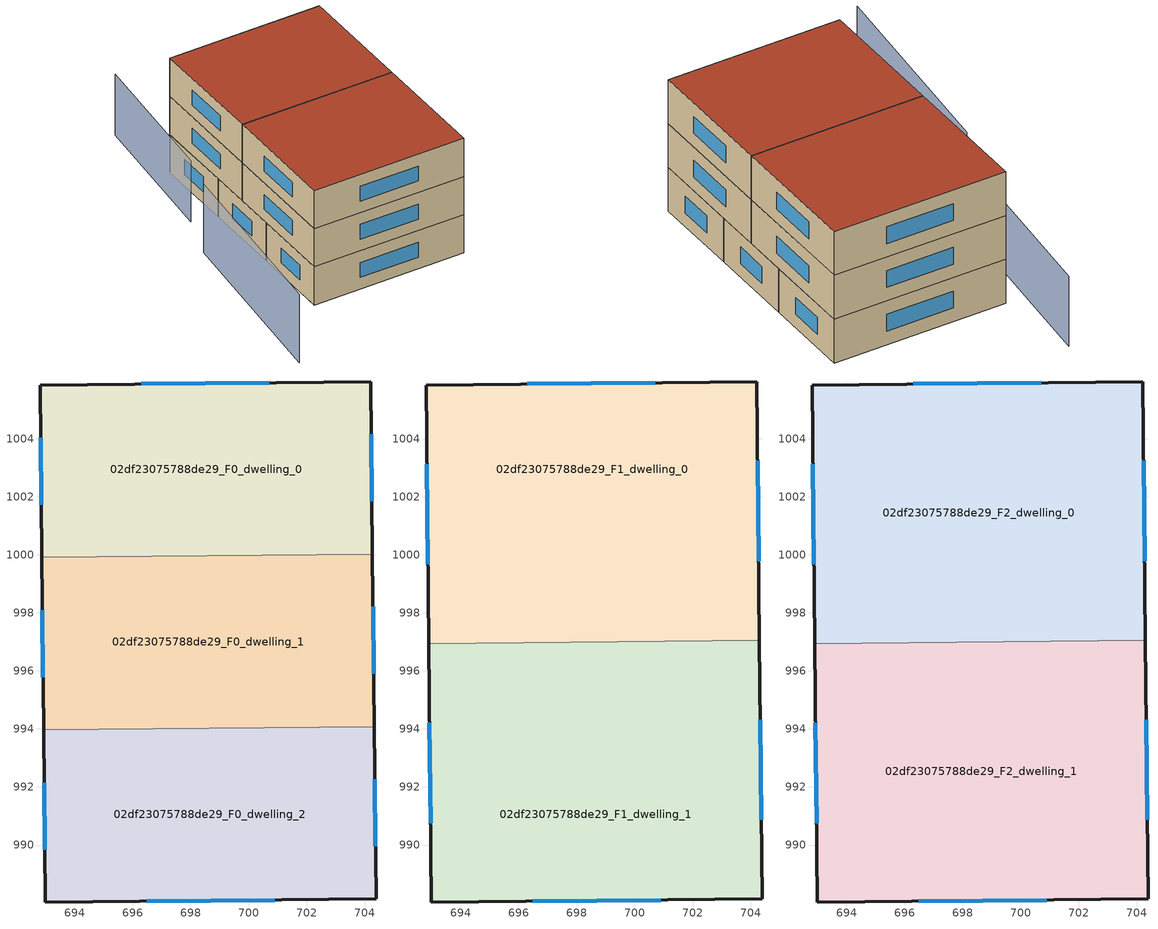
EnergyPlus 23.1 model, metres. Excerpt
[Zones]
02df23075788de29_F0_dwelling_0
 floor ground (EU_floor_Construction): 704.2,1005.96 704.26,1000.02 692.87,999.91 692.81,1005.85 z0
 wall outside (EU_wall_Construction): 704.26,1000.02 704.2,1005.96 692.81,1005.85 692.87,999.91 z0:3
 wall to 02df23075788de29_F0_dwelling_1 (EU_wall_Construction): 692.87,999.91 704.26,1000.02 z0:3
 window (EU_Window_Construction): 692.83,1004.03 692.85,1001.73 / 700.71,1005.93 696.3,1005.88 / 704.24,1001.84 704.22,1004.14 z0.92:2.08
02df23075788de29_F0_dwelling_1
 floor ground (EU_floor_Construction): 704.26,1000.02 704.32,994.08 692.93,993.96 692.87,999.91 z0
 wall outside (EU_wall_Construction): 692.87,999.91 692.93,993.96 / 704.32,994.08 704.26,1000.02 z0:3
 wall to 02df23075788de29_F0_dwelling_2 (EU_wall_Construction): 692.93,993.96 704.32,994.08 z0:3
 window (EU_Window_Construction): 692.89,998.09 692.91,995.78 / 704.3,995.9 704.28,998.2 z0.92:2.08
02df23075788de29_F0_dwelling_2
 floor ground (EU_floor_Construction): 704.32,994.08 704.38,988.14 692.99,988.02 692.93,993.96 z0
 wall outside (EU_wall_Construction): 692.93,993.96 692.99,988.02 704.38,988.14 704.32,994.08 z0:3
 window (EU_Window_Construction): 704.36,989.96 704.34,992.26 / 696.48,988.06 700.89,988.11 / 692.95,992.15 692.97,989.84 z0.92:2.08
02df23075788de29_F1_dwelling_0
 floor to 02df23075788de29_F0_dwelling_0 (EU_floor_Construction): 704.2,1005.96 704.26,1000.02 692.87,999.91 692.81,1005.85 z3
 floor to 02df23075788de29_F0_dwelling_1 (EU_floor_Construction): 704.26,1000.02 704.29,997.05 692.9,996.93 692.87,999.91 z3
 wall outside (EU_wall_Construction): 704.29,997.05 704.2,1005.96 692.81,1005.85 692.9,996.93 z3:6
 wall to 02df23075788de29_F1_dwelling_1 (EU_wall_Construction): 692.9,996.93 704.29,997.05 z3:6
 window (EU_Window_Construction): 704.26,999.78 704.23,1003.23 / 692.84,1003.12 692.87,999.66 / 700.71,1005.93 696.3,1005.88 z3.92:5.08
02df23075788de29_F1_dwelling_1
 floor to 02df23075788de29_F0_dwelling_1 (EU_floor_Construction): 704.29,997.05 704.32,994.08 692.93,993.97 692.9,996.93 z3
 floor to 02df23075788de29_F0_dwelling_2 (EU_floor_Construction): 704.32,994.08 704.38,988.14 692.99,988.02 692.93,993.97 z3
 wall outside (EU_wall_Construction): 692.9,996.93 692.99,988.02 704.38,988.14 704.29,997.05 z3:6
 window (EU_Window_Construction): 692.93,994.21 692.96,990.75 / 704.36,990.87 704.32,994.32 / 696.48,988.06 700.89,988.11 z3.92:5.08
02df23075788de29_F2_dwelling_0
 floor to 02df23075788de29_F1_dwelling_0 (EU_floor_Construction): 704.2,1005.96 704.29,997.05 692.9,996.93 692.81,1005.85 z6
 wall outside (EU_wall_Construction): 704.29,997.05 704.2,1005.96 692.81,1005.85 692.9,996.93 z6:9
 wall to 02df23075788de29_F2_dwelling_1 (EU_wall_Construction): 692.9,996.93 704.29,997.05 z6:9
 window (EU_Window_Construction): 704.26,999.78 704.23,1003.23 / 692.84,1003.12 692.87,999.66 / 700.71,1005.93 696.3,1005.88 z6.92:8.08
 roof outside (EU_roof_Construction): 704.29,997.05 704.2,1005.96 692.81,1005.85 692.9,996.93 z9
02df23075788de29_F2_dwelling_1
 floor to 02df23075788de29_F1_dwelling_1 (EU_floor_Construction): 704.29,997.05 704.38,988.14 692.99,988.02 692.9,996.93 z6
 wall outside (EU_wall_Construction): 692.9,996.93 692.99,988.02 704.38,988.14 704.29,997.05 z6:9
 window (EU_Window_Construction): 692.93,994.21 692.96,990.75 / 704.36,990.87 704.32,994.32 / 696.48,988.06 700.89,988.11 z6.92:8.08
 roof outside (EU_roof_Construction): 704.38,988.14 704.29,997.05 692.9,996.93 692.99,988.02 z9
shading: 689.96,996.86 688.72,982.85 z0:5.4; 691.98,1011.37 691.04,1000.34 z0:4.8
[Building]
EU S2 Campaign: North Axis=0; Terrain=City; Solar Distribution=FullExterior
[Site:Location]
Cape.Town.Intl.AP: Latitude=-33.965; Longitude=18.602; Time Zone=2; Elevation=46
[SizingPeriod:WeatherFileDays]
AnnualSizingPeriod: Begin Month=1; Begin Day of Month=1; End Month=12; End Day of Month=31; Day of Week for Start Day=Monday; Use Weather File Daylight Saving Period=No; Use Weather File Rain and Snow Indicators=No
[MATERIAL]
EU_InternalMass_Material: Roughness=MediumRough; Thickness=0.1; Conductivity=1; Density=1800; Specific Heat=900; Thermal Absorptance=0.9; Solar Absorptance=0.7; Visible Absorptance=0.7
[MATERIAL:NOMASS] Roughness=MediumRough; Thermal Absorptance=0.9; Solar Absorptance=0.7; Visible Absorptance=0.7
Name | Thermal Resistance
EU_wall_NoMass | 0.443251
EU_roof_NoMass | 0.403317
EU_floor_NoMass | 0.599929
[WINDOWMATERIAL:SIMPLEGLAZINGSYSTEM]
EU_Window_SimpleGlazing: UFactor=4.90254; Solar Heat Gain Coefficient=0.85; Visible Transmittance=0.85
[CONSTRUCTION]
EU_wall_Construction: EU_wall_NoMass
EU_roof_Construction: EU_roof_NoMass
EU_floor_Construction: EU_floor_NoMass
EU_Window_Construction: EU_Window_SimpleGlazing
EU_InternalMass_Construction: EU_InternalMass_Material
[ZONE] Type=1; Multiplier=1; Ceiling Height=autocalculate; Floor Area=autocalculate; Part of Total Floor Area=Yes
Name | Volume
02df23075788de29_F0_dwelling_0; 02df23075788de29_F0_dwelling_1; 02df23075788de29_F0_dwelling_2 | 203.079
02df23075788de29_F1_dwelling_0; 02df23075788de29_F2_dwelling_0 | 304.635
02df23075788de29_F1_dwelling_1; 02df23075788de29_F2_dwelling_1 | 304.601
[INTERNALMASS] Construction=EU_InternalMass_Construction
Name | Zone or ZoneList | Surface Area
02df23075788de29_F0_dwelling_0_EU_InternalMass | 02df23075788de29_F0_dwelling_0 | 67.693
02df23075788de29_F0_dwelling_1_EU_InternalMass | 02df23075788de29_F0_dwelling_1 | 67.6929
02df23075788de29_F0_dwelling_2_EU_InternalMass | 02df23075788de29_F0_dwelling_2 | 67.693
02df23075788de29_F1_dwelling_0_EU_InternalMass | 02df23075788de29_F1_dwelling_0 | 101.542
02df23075788de29_F1_dwelling_1_EU_InternalMass | 02df23075788de29_F1_dwelling_1 | 101.536
02df23075788de29_F2_dwelling_0_EU_InternalMass | 02df23075788de29_F2_dwelling_0 | 101.542
02df23075788de29_F2_dwelling_1_EU_InternalMass | 02df23075788de29_F2_dwelling_1 | 101.536
[OTHEREQUIPMENT] Fuel Type=Electricity; Design Level Calculation Method=Watts/Area; Power per Zone Floor Area=1; Fraction Latent=0; Fraction Radiant=0; Fraction Lost=0; Carbon Dioxide Generation Rate=0; EndUse Subcategory=EU_Step8_InternalGains
Name | Zone or ZoneList or Space or SpaceList | Schedule
EU_Step8_InternalGain_02df23075788de29_F0_dwelling_0_f000 | 02df23075788de29_F0_dwelling_0 | EU_Step8_GainSchedule_02df23075788de29_F0_dwelling_0_f000
EU_Step8_InternalGain_02df23075788de29_F0_dwelling_1_f000 | 02df23075788de29_F0_dwelling_1 | EU_Step8_GainSchedule_02df23075788de29_F0_dwelling_1_f000
EU_Step8_InternalGain_02df23075788de29_F0_dwelling_2_f000 | 02df23075788de29_F0_dwelling_2 | EU_Step8_GainSchedule_02df23075788de29_F0_dwelling_2_f000
EU_Step8_InternalGain_02df23075788de29_F1_dwelling_0_f000 | 02df23075788de29_F1_dwelling_0 | EU_Step8_GainSchedule_02df23075788de29_F1_dwelling_0_f000
EU_Step8_InternalGain_02df23075788de29_F1_dwelling_1_f000 | 02df23075788de29_F1_dwelling_1 | EU_Step8_GainSchedule_02df23075788de29_F1_dwelling_1_f000
EU_Step8_InternalGain_02df23075788de29_F2_dwelling_0_f000 | 02df23075788de29_F2_dwelling_0 | EU_Step8_GainSchedule_02df23075788de29_F2_dwelling_0_f000
EU_Step8_InternalGain_02df23075788de29_F2_dwelling_1_f000 | 02df23075788de29_F2_dwelling_1 | EU_Step8_GainSchedule_02df23075788de29_F2_dwelling_1_f000
[ZONEVENTILATION:DESIGNFLOWRATE] Schedule=EU_AlwaysOn; Design Flow Rate Calculation Method=AirChanges/Hour; Air Changes per Hour=0.713097; Ventilation Type=Natural; Fan Pressure Rise=0; Fan Total Efficiency=1; Constant Term Coefficient=1; Temperature Term Coefficient=0; Velocity Term Coefficient=0; Velocity Squared Term Coefficient=0; Minimum Indoor Temperature=-100; Maximum Indoor Temperature=100; Delta Temperature=-100; Minimum Outdoor Temperature=-100; Maximum Outdoor Temperature=100; Maximum Wind Speed=40
Name | Zone or ZoneList or Space or SpaceList
EU_ConstantAir_02df23075788de29_F0_dwelling_0 | 02df23075788de29_F0_dwelling_0
EU_ConstantAir_02df23075788de29_F0_dwelling_1 | 02df23075788de29_F0_dwelling_1
EU_ConstantAir_02df23075788de29_F0_dwelling_2 | 02df23075788de29_F0_dwelling_2
EU_ConstantAir_02df23075788de29_F1_dwelling_0 | 02df23075788de29_F1_dwelling_0
EU_ConstantAir_02df23075788de29_F1_dwelling_1 | 02df23075788de29_F1_dwelling_1
EU_ConstantAir_02df23075788de29_F2_dwelling_0 | 02df23075788de29_F2_dwelling_0
EU_ConstantAir_02df23075788de29_F2_dwelling_1 | 02df23075788de29_F2_dwelling_1
[HVACTEMPLATE:THERMOSTAT] Constant Heating Setpoint=20; Constant Cooling Setpoint=50
EU_HeatOnly_02df23075788de29_F0_dwelling_0; EU_HeatOnly_02df23075788de29_F0_dwelling_1; EU_HeatOnly_02df23075788de29_F0_dwelling_2; EU_HeatOnly_02df23075788de29_F1_dwelling_0; EU_HeatOnly_02df23075788de29_F1_dwelling_1; EU_HeatOnly_02df23075788de29_F2_dwelling_0; EU_HeatOnly_02df23075788de29_F2_dwelling_1
[HVACTEMPLATE:ZONE:IDEALLOADSAIRSYSTEM] System Availability Schedule=EU_AlwaysOn; Maximum Heating Supply Air Temperature=50; Minimum Cooling Supply Air Temperature=13; Maximum Heating Supply Air Humidity Ratio=0.0156; Minimum Cooling Supply Air Humidity Ratio=0.0077; Heating Limit=NoLimit; Cooling Limit=NoLimit; Heating Availability Schedule=EU_AlwaysOn; Cooling Availability Schedule=EU_CoolingOff; Dehumidification Control Type=ConstantSensibleHeatRatio; Cooling Sensible Heat Ratio=0.7; Dehumidification Setpoint=60; Humidification Control Type=None; Humidification Setpoint=30; Outdoor Air Method=None; Outdoor Air Flow Rate per Person=0.00944; Outdoor Air Flow Rate per Zone Floor Area=0; Outdoor Air Flow Rate per Zone=0; Demand Controlled Ventilation Type=None; Outdoor Air Economizer Type=NoEconomizer; Heat Recovery Type=None; Sensible Heat Recovery Effectiveness=0.7; Latent Heat Recovery Effectiveness=0.65
Name | Template Thermostat
02df23075788de29_F0_dwelling_0 | EU_HeatOnly_02df23075788de29_F0_dwelling_0
02df23075788de29_F0_dwelling_1 | EU_HeatOnly_02df23075788de29_F0_dwelling_1
02df23075788de29_F0_dwelling_2 | EU_HeatOnly_02df23075788de29_F0_dwelling_2
02df23075788de29_F1_dwelling_0 | EU_HeatOnly_02df23075788de29_F1_dwelling_0
02df23075788de29_F1_dwelling_1 | EU_HeatOnly_02df23075788de29_F1_dwelling_1
02df23075788de29_F2_dwelling_0 | EU_HeatOnly_02df23075788de29_F2_dwelling_0
02df23075788de29_F2_dwelling_1 | EU_HeatOnly_02df23075788de29_F2_dwelling_1
[SIZING:ZONE] Zone Cooling Design Supply Air Temperature Input Method=SupplyAirTemperature; Zone Cooling Design Supply Air Temperature=13; Zone Heating Design Supply Air Temperature Input Method=SupplyAirTemperature; Zone Heating Design Supply Air Temperature=50; Zone Cooling Design Supply Air Humidity Ratio=0.008; Zone Heating Design Supply Air Humidity Ratio=0.008; Cooling Design Air Flow Method=DesignDay; Cooling Design Air Flow Rate=0; Cooling Minimum Air Flow per Zone Floor Area=0.000762; Cooling Minimum Air Flow=0; Cooling Minimum Air Flow Fraction=0.2; Heating Design Air Flow Method=DesignDay; Heating Design Air Flow Rate=0; Heating Maximum Air Flow per Zone Floor Area=0.002032; Heating Maximum Air Flow=0.141576; Heating Maximum Air Flow Fraction=0.3; Account for Dedicated Outdoor Air System=No; Dedicated Outdoor Air System Control Strategy=NeutralSupplyAir; Dedicated Outdoor Air Low Setpoint Temperature for Design=autosize; Dedicated Outdoor Air High Setpoint Temperature for Design=autosize; Zone Load Sizing Method=Sensible Load Only No Latent Load; Zone Latent Cooling Design Supply Air Humidity Ratio Input Method=HumidityRatioDifference; Zone Cooling Design Supply Air Humidity Ratio Difference=0.005; Zone Latent Heating Design Supply Air Humidity Ratio Input Method=HumidityRatioDifference; Zone Humidification Design Supply Air Humidity Ratio Difference=0.005
02df23075788de29_F0_dwelling_0; 02df23075788de29_F0_dwelling_1; 02df23075788de29_F0_dwelling_2; 02df23075788de29_F1_dwelling_0; 02df23075788de29_F1_dwelling_1; 02df23075788de29_F2_dwelling_0; 02df23075788de29_F2_dwelling_1
[SCHEDULE:CONSTANT]
Name | Hourly Value
EU_AlwaysOn | 1
EU_CoolingOff | 0
[SCHEDULE:FILE] Column Number=1; Rows to Skip at Top=0; Number of Hours of Data=8760; Column Separator=Comma; Interpolate to Timestep=No; Minutes per Item=60; Adjust Schedule for Daylight Savings=Yes
Name | File
EU_Step8_GainSchedule_02df23075788de29_F0_dwelling_0_f000 | ../../schedules/02df23075788de29/02df23075788de29_F0_dwelling_0_f000_gain.csv
EU_Step8_GainSchedule_02df23075788de29_F0_dwelling_1_f000 | ../../schedules/02df23075788de29/02df23075788de29_F0_dwelling_1_f000_gain.csv
EU_Step8_GainSchedule_02df23075788de29_F0_dwelling_2_f000 | ../../schedules/02df23075788de29/02df23075788de29_F0_dwelling_2_f000_gain.csv
EU_Step8_GainSchedule_02df23075788de29_F1_dwelling_0_f000 | ../../schedules/02df23075788de29/02df23075788de29_F1_dwelling_0_f000_gain.csv
EU_Step8_GainSchedule_02df23075788de29_F1_dwelling_1_f000 | ../../schedules/02df23075788de29/02df23075788de29_F1_dwelling_1_f000_gain.csv
EU_Step8_GainSchedule_02df23075788de29_F2_dwelling_0_f000 | ../../schedules/02df23075788de29/02df23075788de29_F2_dwelling_0_f000_gain.csv
EU_Step8_GainSchedule_02df23075788de29_F2_dwelling_1_f000 | ../../schedules/02df23075788de29/02df23075788de29_F2_dwelling_1_f000_gain.csv
